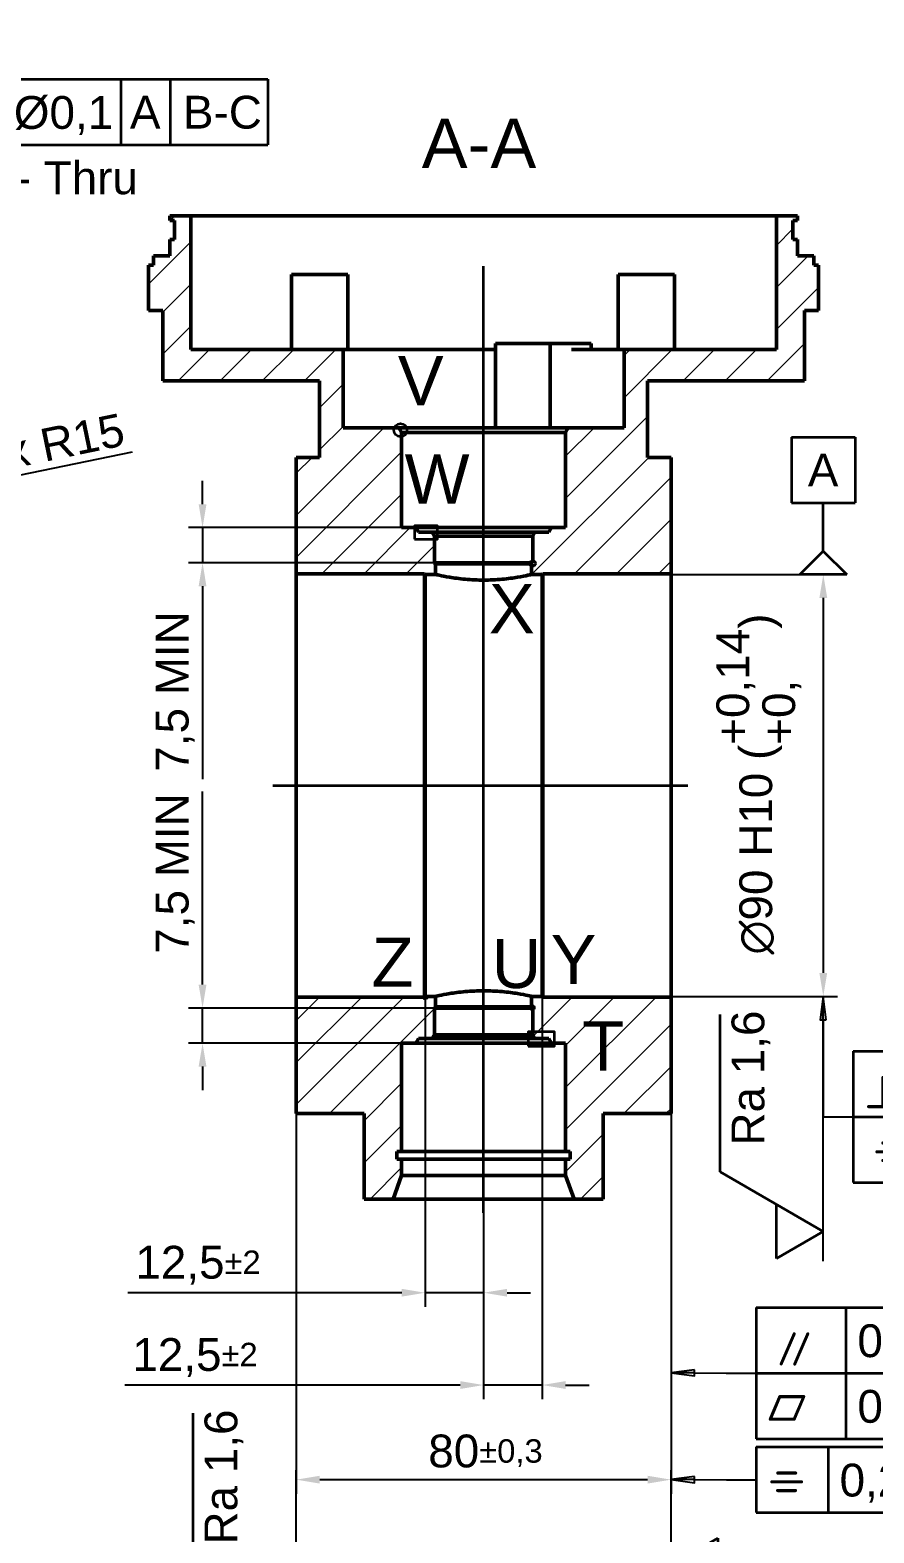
# Model space of a CAD drawing. Header units: millimetres. Extents: x -158 to 1219, y -30 to 870.
# Drawn here: x 816.7 to 996.9, y 279.3 to 599.9 of the extents above; entities that cross this region are included whole.
import ezdxf

# ---------------------------------------------------------------- set-up
doc = ezdxf.new("R2010")
doc.units = ezdxf.units.MM
doc.header["$LTSCALE"] = 2
for name, color, linetype, lineweight in [('Bemaßungen(DIN)', 7, 'Continuous', 35), ('Detailkreislinien(DIN)', 7, 'Continuous', 35), ('Mittellinie(DIN)', 7, 'Continuous', 35), ('Sichtbare Kanten(DIN)', 7, 'Continuous', 50), ('Symbole(DIN)', 7, 'Continuous', 35)]:
    doc.layers.add(name, color=color, linetype=linetype, lineweight=lineweight)
doc.layers.add('Schraffur', color=179, linetype='Continuous', lineweight=9, true_color=0x1e1e47)
doc.styles.add('Aktuell-BSI', font='arial.ttf')
doc.styles.add('HOBText5', font='arial.ttf')
doc.styles.add('Textstil13', font='')
doc.styles.get('Textstil13').set_extended_font_data('AIGDT')
doc.dimstyles.new('Bemaßung', dxfattribs={"dimscale": 2, "dimtxt": 3.5, "dimasz": 2.5, "dimexe": 1.5, "dimexo": 0, "dimgap": 0.8, "dimtad": 1, "dimdec": 8, "dimrnd": 1e-08, "dimtxsty": 'Aktuell-BSI', "dimcen": 0.09, "dimdle": 10, "dimclrd": 7, "dimclre": 7, "dimclrt": 7, "dimadec": 6, "dimazin": 2, "dimtfac": 0.714286, "dimtdec": 8, "dimtmove": 0, "dimatfit": 3, "dimfxl": 1, "dimtolj": 1, "dimlwd": 25, "dimlwe": 25, "dimarcsym": 0})

# ---------------------------------------------------------------- blocks, each defined once
blk = doc.blocks.new('*D35')
at = {"layer": 'Bemaßungen(DIN)', "color": 7, "linetype": 'Continuous', "lineweight": 25, "transparency": 16777216}
for p, q in [((901.06, 393.76), (901.06, 327.52)), ((913.56, 347.59), (913.56, 327.52)), ((896.06, 330.52), (837.62, 330.52)), ((913.56, 330.52), (901.06, 330.52)), ((918.56, 330.52), (923.56, 330.52))]:
    blk.add_line(p, q, dxfattribs=at)
at = {"layer": 'Bemaßungen(DIN)', "color": 7, "linetype": 'Continuous', "transparency": 16777216}
for points in [[(896.06, 331.35), (896.06, 329.69), (901.06, 330.52)], [(918.56, 331.35), (918.56, 329.69), (913.56, 330.52)]]:
    blk.add_solid(points, dxfattribs=at)
at = {"layer": 'Defpoints', "color": 0, "linetype": 'Continuous', "transparency": 16777216}
for p in [(901.06, 393.76), (913.56, 347.59), (913.56, 330.52)]:
    blk.add_point(p, dxfattribs=at)
at = {"layer": 'Bemaßungen(DIN)', "color": 7, "linetype": 'Continuous', "lineweight": 25, "transparency": 16777216, "insert": (839.22, 340.53), "char_height": 7, "attachment_point": 1, "style": 'Aktuell-BSI'}
blk.add_mtext('\\A1;12,5{\\H5;±2}', dxfattribs=at)
blk = doc.blocks.new('2DDetail0')
at = {"layer": 'Detailkreislinien(DIN)'}
blk.add_circle((450.55, 196.8), 0.204, dxfattribs=at)
at = {"layer": 'Detailkreislinien(DIN)', "insert": (444.82, 197.9), "char_height": 5.25, "attachment_point": 7, "style": 'HOBText5'}
blk.add_mtext('Z', dxfattribs=at)
blk = doc.blocks.new('2DDetail1')
at = {"layer": 'Detailkreislinien(DIN)'}
blk.add_circle((463.1, 196.87), 0.114, dxfattribs=at)
at = {"layer": 'Detailkreislinien(DIN)', "insert": (463.93, 198.19), "char_height": 5.25, "attachment_point": 7, "style": 'HOBText5'}
blk.add_mtext('Y', dxfattribs=at)
blk = doc.blocks.new('*D40')
at = {"layer": 'Bemaßungen(DIN)', "color": 7, "linetype": 'Continuous', "lineweight": 25, "transparency": 16777216}
for p, q in [((926.06, 483.76), (989.06, 483.76)), ((986.06, 478.76), (986.06, 398.76)), ((926.06, 393.76), (989.06, 393.76))]:
    blk.add_line(p, q, dxfattribs=at)
at = {"layer": 'Bemaßungen(DIN)', "color": 7, "linetype": 'Continuous', "transparency": 16777216}
for points in [[(985.22, 478.76), (986.89, 478.76), (986.06, 483.76)], [(985.22, 398.76), (986.89, 398.76), (986.06, 393.76)]]:
    blk.add_solid(points, dxfattribs=at)
at = {"layer": 'Defpoints', "color": 0, "linetype": 'Continuous', "transparency": 16777216}
for p in [(926.06, 483.76), (926.06, 393.76), (986.06, 393.76)]:
    blk.add_point(p, dxfattribs=at)
at = {"layer": 'Bemaßungen(DIN)', "color": 7, "linetype": 'Continuous', "lineweight": 25, "transparency": 16777216, "insert": (963.24, 402.68), "char_height": 7, "attachment_point": 1, "rotation": 90, "style": 'Aktuell-BSI'}
blk.add_mtext('\\A1;{\\fAIGDT|b0|i0;\\H7.0000;\\ln}\\fArial|b0|i0;\\H7.0000;90 H10 (\\S+0,14^ +0,;)', dxfattribs=at)
blk = doc.blocks.new('2DDetail2')
at = {"layer": 'Detailkreislinien(DIN)'}
blk.add_circle((462, 243.06), 0.31, dxfattribs=at)
at = {"layer": 'Detailkreislinien(DIN)', "insert": (457.34, 235.62), "char_height": 5.25, "attachment_point": 7, "style": 'HOBText5'}
blk.add_mtext('X', dxfattribs=at)
blk = doc.blocks.new('2DDetail3')
at = {"layer": 'Detailkreislinien(DIN)', "flags": 128}
blk.add_lwpolyline([(449.4, 245.64), (451.85, 245.64), (451.85, 247.07), (449.4, 247.07), (449.4, 245.64)], dxfattribs=at)
at = {"layer": 'Detailkreislinien(DIN)', "insert": (448.35, 249.45), "char_height": 5.25, "attachment_point": 7, "style": 'HOBText5'}
blk.add_mtext('W', dxfattribs=at)
blk = doc.blocks.new('2DDetail4')
at = {"layer": 'Detailkreislinien(DIN)'}
blk.add_circle((447.9, 257.28), 0.698, dxfattribs=at)
at = {"layer": 'Detailkreislinien(DIN)', "insert": (447.62, 259.94), "char_height": 5.25, "attachment_point": 7, "style": 'HOBText5'}
blk.add_mtext('V', dxfattribs=at)
blk = doc.blocks.new('Bezugssymbol1')
at = {"layer": 'Symbole(DIN)'}
for p, q in [((489.64, 256.53), (496.42, 256.53)), ((489.64, 256.53), (489.64, 249.53)), ((496.42, 256.53), (496.42, 249.53)), ((489.64, 249.53), (496.42, 249.53))]:
    blk.add_line(p, q, dxfattribs=at)
at = {"layer": 'Symbole(DIN)', "color": 7, "linetype": 'Continuous', "lineweight": 35}
for p, q in [((493.03, 244.86), (493.03, 249.53)), ((493.03, 244.38), (493.03, 244.86))]:
    blk.add_line(p, q, dxfattribs=at)
at = {"layer": 'Symbole(DIN)', "color": 7, "linetype": 'Continuous', "lineweight": 35, "flags": 128}
blk.add_lwpolyline([(495.53, 241.88), (490.53, 241.88), (493.03, 244.38), (495.53, 241.88)], dxfattribs=at)
at = {"layer": 'Symbole(DIN)', "color": 7}
blk.add_solid([(495.53, 241.88), (490.53, 241.88), (493.03, 244.38), (495.53, 241.88)], dxfattribs=at)
at = {"layer": 'Symbole(DIN)', "color": 7, "insert": (491.38, 251.28), "char_height": 3.5, "attachment_point": 7, "style": 'Aktuell-BSI'}
blk.add_mtext('A', dxfattribs=at)
blk = doc.blocks.new('*D52')
at = {"layer": 'Bemaßungen(DIN)', "color": 7, "linetype": 'Continuous', "lineweight": 25, "transparency": 16777216}
for p, q in [((873.56, 393.61), (873.56, 287.64)), ((953.56, 393.61), (953.56, 287.64)), ((878.56, 290.64), (948.56, 290.64))]:
    blk.add_line(p, q, dxfattribs=at)
at = {"layer": 'Bemaßungen(DIN)', "color": 7, "linetype": 'Continuous', "transparency": 16777216}
for points in [[(878.56, 291.47), (878.56, 289.81), (873.56, 290.64)], [(948.56, 291.47), (948.56, 289.81), (953.56, 290.64)]]:
    blk.add_solid(points, dxfattribs=at)
at = {"layer": 'Defpoints', "color": 0, "linetype": 'Continuous', "transparency": 16777216}
for p in [(873.56, 393.61), (953.56, 393.61), (953.56, 290.64)]:
    blk.add_point(p, dxfattribs=at)
at = {"layer": 'Bemaßungen(DIN)', "color": 7, "linetype": 'Continuous', "lineweight": 25, "transparency": 16777216, "insert": (901.74, 300.26), "char_height": 7, "attachment_point": 1, "style": 'Aktuell-BSI'}
blk.add_mtext('\\A1;80{\\H5;±0,3}', dxfattribs=at)
blk = doc.blocks.new('2DDetail5')
at = {"layer": 'Detailkreislinien(DIN)'}
blk.add_circle((461.97, 195.67), 0.216, dxfattribs=at)
at = {"layer": 'Detailkreislinien(DIN)', "insert": (457.64, 197.69), "char_height": 5.25, "attachment_point": 7, "style": 'HOBText5'}
blk.add_mtext('U', dxfattribs=at)
blk = doc.blocks.new('2DDetail6')
at = {"layer": 'Detailkreislinien(DIN)', "flags": 128}
blk.add_lwpolyline([(461.53, 191.58), (464.35, 191.58), (464.35, 193.1), (461.53, 193.1), (461.53, 191.58)], dxfattribs=at)
at = {"layer": 'Detailkreislinien(DIN)', "insert": (467.29, 188.96), "char_height": 5.25, "attachment_point": 7, "style": 'HOBText5'}
blk.add_mtext('T', dxfattribs=at)
blk = doc.blocks.new('Oberflächensymbol6')
at = {"layer": 'Symbole(DIN)'}
for p, q in [((425.77, 135.59), (425.77, 152.4)), ((436.77, 129.24), (425.77, 135.59)), ((431.77, 126.36), (431.77, 132.13)), ((431.77, 126.36), (436.77, 129.24))]:
    blk.add_line(p, q, dxfattribs=at)
at = {"layer": 'Symbole(DIN)', "color": 7, "linetype": 'Continuous', "lineweight": 25}
blk.add_line((436.78, 126.07), (436.78, 146.32), dxfattribs=at)
at = {"layer": 'Symbole(DIN)', "insert": (431.14, 138.4), "char_height": 3.5, "attachment_point": 7, "rotation": 90, "style": 'Aktuell-BSI'}
blk.add_mtext('Ra 1,6', dxfattribs=at)
blk = doc.blocks.new('*D123')
at = {"layer": 'Bemaßungen(DIN)', "color": 7, "linetype": 'Continuous', "lineweight": 25, "transparency": 16777216}
blk.add_line((838.53, 509.87), (780.15, 497.81), dxfattribs=at)
at = {"layer": 'Bemaßungen(DIN)', "color": 7, "linetype": 'Continuous', "transparency": 16777216}
blk.add_solid([(779.98, 498.62), (780.32, 496.99), (775.25, 496.8)], dxfattribs=at)
at = {"layer": 'Defpoints', "color": 0, "linetype": 'Continuous', "transparency": 16777216}
for p in [(775.25, 496.8), (760.56, 493.76)]:
    blk.add_point(p, dxfattribs=at)
at = {"layer": 'Bemaßungen(DIN)', "color": 7, "linetype": 'Continuous', "lineweight": 25, "transparency": 16777216, "insert": (805.62, 512), "char_height": 7, "attachment_point": 1, "rotation": 11.6707, "style": 'Aktuell-BSI'}
blk.add_mtext('\\A1;\\fArial|b0|i0;\\H7.0000;8x R15', dxfattribs=at)
blk = doc.blocks.new('&Symbol für Form- und Lagetoleranzen12')
at = {"layer": 'Symbole(DIN)'}
for p, q in [((397.75, 294.71), (433.73, 294.71)), ((397.75, 294.71), (397.75, 287.71)), ((405.44, 294.71), (405.44, 287.71)), ((418.04, 294.71), (418.04, 287.71)), ((423.31, 294.71), (423.31, 287.71)), ((433.73, 294.71), (433.73, 287.71)), ((397.75, 287.71), (433.73, 287.71))]:
    blk.add_line(p, q, dxfattribs=at)
at = {"layer": 'Symbole(DIN)', "color": 7, "linetype": 'Continuous', "lineweight": 25}
for p, q in [((381.93, 251.33), (394.58, 291.21)), ((394.58, 291.21), (397.75, 291.21)), ((381.62, 251.43), (381.18, 248.95)), ((381.93, 251.33), (381.18, 248.95)), ((381.18, 248.95), (382.24, 251.23)), ((382.24, 251.23), (381.62, 251.43))]:
    blk.add_line(p, q, dxfattribs=at)
at = {"layer": 'Symbole(DIN)', "color": 7, "linetype": 'Continuous', "lineweight": 25, "flags": 128}
blk.add_lwpolyline([(381.62, 251.43), (381.18, 248.95), (382.24, 251.23), (381.62, 251.43)], dxfattribs=at)
at = {"layer": 'Symbole(DIN)', "color": 7}
blk.add_solid([(381.62, 251.43), (381.18, 248.95), (382.24, 251.23), (381.62, 251.43)], dxfattribs=at)
at = {"layer": 'Symbole(DIN)', "char_height": 3.5, "attachment_point": 7}
for s, insert, style in [('4x', (398.82, 296.46), 'Aktuell-BSI'), ('j', (399.05, 288.69), 'Textstil13'), ('Ø0,1', (406.64, 288.77), 'Aktuell-BSI'), ('A', (419.03, 289.46), 'Aktuell-BSI'), ('B-C', (424.69, 289.4), 'Aktuell-BSI'), ('Ø9 - Thru', (398.96, 282.32), 'Aktuell-BSI')]:
    blk.add_mtext(s, dxfattribs=dict(at, insert=insert, style=style))
blk = doc.blocks.new('Oberflächensymbol14')
at = {"layer": 'Symbole(DIN)', "color": 7, "linetype": 'Continuous', "lineweight": 25}
for p, q in [((493.03, 196.78), (493.03, 196.88)), ((493.03, 168.63), (493.03, 194.48))]:
    blk.add_line(p, q, dxfattribs=at)
at = {"layer": 'Symbole(DIN)'}
for p, q in [((482.02, 178.15), (482.02, 194.95)), ((493.02, 171.8), (482.02, 178.15)), ((488.02, 168.92), (488.02, 174.69)), ((488.02, 168.92), (493.02, 171.8))]:
    blk.add_line(p, q, dxfattribs=at)
at = {"layer": 'Symbole(DIN)', "insert": (487.39, 180.96), "char_height": 3.5, "attachment_point": 7, "rotation": 90, "style": 'Aktuell-BSI'}
blk.add_mtext('Ra 1,6', dxfattribs=at)
blk = doc.blocks.new('&Symbol für Form- und Lagetoleranzen13')
at = {"layer": 'Symbole(DIN)'}
for p, q in [((485.85, 163.68), (509.51, 163.68)), ((485.85, 163.68), (485.85, 149.68)), ((495.45, 163.68), (495.45, 156.68)), ((504.25, 163.68), (504.25, 156.68)), ((509.51, 163.68), (509.51, 156.68)), ((485.85, 156.68), (509.51, 156.68)), ((495.45, 156.68), (495.45, 149.68)), ((504.25, 156.68), (504.25, 149.68)), ((485.85, 149.68), (504.25, 149.68))]:
    blk.add_line(p, q, dxfattribs=at)
at = {"layer": 'Symbole(DIN)', "color": 7, "linetype": 'Continuous', "lineweight": 25}
for p, q in [((479.28, 157.03), (476.78, 156.72)), ((479.28, 156.7), (476.78, 156.72)), ((476.78, 156.72), (479.28, 156.38)), ((479.28, 156.38), (479.28, 157.03)), ((479.28, 156.7), (482.67, 156.68)), ((482.67, 156.68), (485.85, 156.68))]:
    blk.add_line(p, q, dxfattribs=at)
at = {"layer": 'Symbole(DIN)', "color": 7, "linetype": 'Continuous', "lineweight": 25, "flags": 128}
blk.add_lwpolyline([(479.28, 157.03), (476.78, 156.72), (479.28, 156.38), (479.28, 157.03)], dxfattribs=at)
at = {"layer": 'Symbole(DIN)', "color": 7}
blk.add_solid([(479.28, 157.03), (476.78, 156.72), (479.28, 156.38), (479.28, 157.03)], dxfattribs=at)
at = {"layer": 'Symbole(DIN)', "char_height": 3.5, "attachment_point": 7}
for s, insert, style in [('0,1', (496.67, 157.74), 'Aktuell-BSI'), ('E', (505.65, 158.43), 'Aktuell-BSI'), ('f', (488.16, 157.48), 'Textstil13'), ('c', (486.99, 151.44), 'Textstil13'), ('0,1', (496.67, 150.74), 'Aktuell-BSI')]:
    blk.add_mtext(s, dxfattribs=dict(at, insert=insert, style=style))
blk = doc.blocks.new('&Symbol für Form- und Lagetoleranzen14')
at = {"layer": 'Symbole(DIN)'}
for p, q in [((485.87, 148.81), (512.77, 148.81)), ((485.87, 148.81), (485.87, 141.81)), ((493.55, 148.81), (493.55, 141.81)), ((502.35, 148.81), (502.35, 141.81)), ((512.77, 148.81), (512.77, 141.81)), ((485.87, 141.81), (512.77, 141.81))]:
    blk.add_line(p, q, dxfattribs=at)
at = {"layer": 'Symbole(DIN)', "color": 7, "linetype": 'Continuous', "lineweight": 25}
for p, q in [((479.28, 145.64), (476.78, 145.32)), ((479.28, 145.32), (476.78, 145.32)), ((476.78, 145.32), (479.28, 144.99)), ((479.28, 144.99), (479.28, 145.64)), ((479.28, 145.32), (482.69, 145.31)), ((482.69, 145.31), (485.87, 145.31))]:
    blk.add_line(p, q, dxfattribs=at)
at = {"layer": 'Symbole(DIN)', "color": 7, "linetype": 'Continuous', "lineweight": 25, "flags": 128}
blk.add_lwpolyline([(479.28, 145.64), (476.78, 145.32), (479.28, 144.99), (479.28, 145.64)], dxfattribs=at)
at = {"layer": 'Symbole(DIN)', "color": 7}
blk.add_solid([(479.28, 145.64), (476.78, 145.32), (479.28, 144.99), (479.28, 145.64)], dxfattribs=at)
at = {"layer": 'Symbole(DIN)', "char_height": 3.5, "attachment_point": 7}
for s, insert, style in [('i', (487.16, 143.57), 'Textstil13'), ('0,2', (494.77, 142.87), 'Aktuell-BSI'), ('B-C', (503.72, 143.51), 'Aktuell-BSI')]:
    blk.add_mtext(s, dxfattribs=dict(at, insert=insert, style=style))
blk = doc.blocks.new('&Symbol für Form- und Lagetoleranzen15')
at = {"layer": 'Symbole(DIN)', "color": 7, "linetype": 'Continuous', "lineweight": 25}
for p, q in [((493.03, 196.88), (492.7, 194.38)), ((493.03, 194.38), (493.03, 196.88)), ((493.35, 194.38), (493.03, 196.88)), ((492.7, 194.38), (493.35, 194.38)), ((493.03, 194.38), (493.03, 184.02)), ((493.03, 184.02), (496.2, 184.02))]:
    blk.add_line(p, q, dxfattribs=at)
at = {"layer": 'Symbole(DIN)'}
for p, q in [((496.2, 191.02), (524.87, 191.02)), ((496.2, 191.02), (496.2, 177.02)), ((505.65, 191.02), (505.65, 184.02)), ((514.45, 191.02), (514.45, 184.02)), ((524.87, 191.02), (524.87, 184.02)), ((496.2, 184.02), (524.87, 184.02)), ((505.65, 184.02), (505.65, 177.02)), ((514.45, 184.02), (514.45, 177.02)), ((524.87, 184.02), (524.87, 177.02)), ((496.2, 177.02), (524.87, 177.02))]:
    blk.add_line(p, q, dxfattribs=at)
at = {"layer": 'Symbole(DIN)', "color": 7, "linetype": 'Continuous', "lineweight": 25, "flags": 128}
blk.add_lwpolyline([(493.35, 194.38), (493.03, 196.88), (492.7, 194.38), (493.35, 194.38)], dxfattribs=at)
at = {"layer": 'Symbole(DIN)', "color": 7}
blk.add_solid([(493.35, 194.38), (493.03, 196.88), (492.7, 194.38), (493.35, 194.38)], dxfattribs=at)
at = {"layer": 'Symbole(DIN)', "char_height": 3.5, "attachment_point": 7}
for s, insert, style in [('0,1', (506.86, 185.08), 'Aktuell-BSI'), ('B-C', (515.82, 185.72), 'Aktuell-BSI'), ('b', (497.48, 184.94), 'Textstil13'), ('i', (498.38, 178.78), 'Textstil13'), ('0,1', (506.86, 178.08), 'Aktuell-BSI'), ('B-C', (515.82, 178.72), 'Aktuell-BSI')]:
    blk.add_mtext(s, dxfattribs=dict(at, insert=insert, style=style))
blk = doc.blocks.new('*D144')
at = {"layer": 'Bemaßungen(DIN)', "color": 7, "linetype": 'Continuous', "lineweight": 25, "transparency": 16777216}
for p, q in [((926.06, 393.76), (926.06, 307.83)), ((913.56, 347.59), (913.56, 307.83)), ((908.56, 310.83), (836.98, 310.83)), ((926.06, 310.83), (913.56, 310.83)), ((931.06, 310.83), (936.06, 310.83))]:
    blk.add_line(p, q, dxfattribs=at)
at = {"layer": 'Bemaßungen(DIN)', "color": 7, "linetype": 'Continuous', "transparency": 16777216}
for points in [[(908.56, 311.66), (908.56, 309.99), (913.56, 310.83)], [(931.06, 311.66), (931.06, 309.99), (926.06, 310.83)]]:
    blk.add_solid(points, dxfattribs=at)
at = {"layer": 'Defpoints', "color": 0, "linetype": 'Continuous', "transparency": 16777216}
for p in [(926.06, 393.76), (913.56, 347.59), (926.06, 310.83)]:
    blk.add_point(p, dxfattribs=at)
at = {"layer": 'Bemaßungen(DIN)', "color": 7, "linetype": 'Continuous', "lineweight": 25, "transparency": 16777216, "insert": (838.58, 320.84), "char_height": 7, "attachment_point": 1, "style": 'Aktuell-BSI'}
blk.add_mtext('\\A1;12,5{\\H5;±2}', dxfattribs=at)
blk = doc.blocks.new('Oberflächensymbol15')
at = {"layer": 'Symbole(DIN)', "color": 7, "linetype": 'Continuous', "lineweight": 25}
blk.add_line((476.78, 133.03), (476.78, 146.32), dxfattribs=at)
at = {"layer": 'Symbole(DIN)'}
for p, q in [((481.79, 139.09), (476.79, 136.2)), ((481.79, 139.09), (481.79, 133.31)), ((476.79, 136.2), (487.79, 129.85)), ((487.79, 129.85), (487.79, 113.05))]:
    blk.add_line(p, q, dxfattribs=at)
at = {"layer": 'Symbole(DIN)', "insert": (486.63, 113.45), "char_height": 3.5, "attachment_point": 7, "rotation": 90, "style": 'Aktuell-BSI'}
blk.add_mtext('Ra 1,6', dxfattribs=at)
blk = doc.blocks.new('*D194')
at = {"layer": 'Bemaßungen(DIN)', "color": 7, "linetype": 'Continuous', "lineweight": 25, "transparency": 16777216}
for p, q in [((853.56, 498.76), (853.56, 503.76)), ((899.06, 493.76), (850.56, 493.76)), ((853.56, 493.76), (853.56, 486.26)), ((903.06, 486.26), (850.56, 486.26)), ((853.56, 481.26), (853.56, 440.09))]:
    blk.add_line(p, q, dxfattribs=at)
at = {"layer": 'Bemaßungen(DIN)', "color": 7, "linetype": 'Continuous', "transparency": 16777216}
for points in [[(852.72, 498.76), (854.39, 498.76), (853.56, 493.76)], [(852.72, 481.26), (854.39, 481.26), (853.56, 486.26)]]:
    blk.add_solid(points, dxfattribs=at)
at = {"layer": 'Defpoints', "color": 0, "linetype": 'Continuous', "transparency": 16777216}
for p in [(899.06, 493.76), (853.56, 486.26), (903.06, 486.26)]:
    blk.add_point(p, dxfattribs=at)
at = {"layer": 'Bemaßungen(DIN)', "color": 7, "linetype": 'Continuous', "lineweight": 25, "transparency": 16777216, "insert": (843.57, 441.69), "char_height": 7, "attachment_point": 1, "rotation": 90, "style": 'Aktuell-BSI'}
blk.add_mtext('\\A1;7,5 MIN', dxfattribs=at)
blk = doc.blocks.new('*D195')
at = {"layer": 'Bemaßungen(DIN)', "color": 7, "linetype": 'Continuous', "lineweight": 25, "transparency": 16777216}
for p, q in [((853.56, 396.26), (853.56, 437.43)), ((903.06, 391.26), (850.56, 391.26)), ((853.56, 383.76), (853.56, 391.26)), ((899.06, 383.76), (850.56, 383.76)), ((853.56, 378.76), (853.56, 373.76))]:
    blk.add_line(p, q, dxfattribs=at)
at = {"layer": 'Bemaßungen(DIN)', "color": 7, "linetype": 'Continuous', "transparency": 16777216}
for points in [[(852.72, 396.26), (854.39, 396.26), (853.56, 391.26)], [(852.72, 378.76), (854.39, 378.76), (853.56, 383.76)]]:
    blk.add_solid(points, dxfattribs=at)
at = {"layer": 'Defpoints', "color": 0, "linetype": 'Continuous', "transparency": 16777216}
for p in [(853.56, 391.26), (903.06, 391.26), (899.06, 383.76)]:
    blk.add_point(p, dxfattribs=at)
at = {"layer": 'Bemaßungen(DIN)', "color": 7, "linetype": 'Continuous', "lineweight": 25, "transparency": 16777216, "insert": (843.57, 402.86), "char_height": 7, "attachment_point": 1, "rotation": 90, "style": 'Aktuell-BSI'}
blk.add_mtext('\\A1;7,5 MIN', dxfattribs=at)

msp = doc.modelspace()

# ---------------------------------------------------------------- hatches: boundary and pattern name
at = {"layer": 'Schraffur'}
h = msp.add_hatch(dxfattribs=at)
h.set_pattern_fill('ANSI31', color=256, scale=50.8, style=0)
h.set_pattern_definition([(45, (0, 0), (-4.490128, 4.490128), [])])
h.paths.add_polyline_path([(903.3053105, 483.76092477), (903.3053105, 486.01092477), (903.0553105, 486.26092477), (903.0553105, 491.96092477), (902.59343028, 492.76092477), (899.63266077, 492.76092477), (899.0553105, 493.76092477), (896.0553105, 493.76092477), (896.0553105, 514.06092477), (895.47796023, 515.06092477), (883.5553105, 515.06092477), (883.5553105, 531.76092477), (851.0553105, 531.76092477), (851.0553105, 560.26092477), (846.5553105, 560.26092477), (846.5553105, 559.26092477), (847.5553105, 559.26092477), (847.5553105, 555.26092477), (846.5553105, 555.26092477), (846.5553105, 551.76092477), (843.0553105, 551.76092477), (843.0553105, 549.76092477), (842.0553105, 549.76092477), (842.0553105, 540.06092477), (845.0553105, 540.06092477), (845.0553105, 525.06092477), (878.5553105, 525.06092477), (878.5553105, 508.76092477), (873.5553105, 508.76092477), (873.5553105, 483.91092477), (900.9053105, 483.91092477), (901.0553105, 483.76092477)])
h.paths.add_polyline_path([(923.8053105, 486.01092477), (923.8053105, 483.76092477), (926.0553105, 483.76092477), (926.2053105, 483.91092477), (953.5553105, 483.91092477), (953.5553105, 508.76092477), (948.5553105, 508.76092477), (948.5553105, 525.06092477), (982.0553105, 525.06092477), (982.0553105, 540.06092477), (985.0553105, 540.06092477), (985.0553105, 549.76092477), (984.0553105, 549.76092477), (984.0553105, 551.76092477), (980.5553105, 551.76092477), (980.5553105, 555.26092477), (979.5553105, 555.26092477), (979.5553105, 559.26092477), (980.5553105, 559.26092477), (980.5553105, 560.26092477), (976.0553105, 560.26092477), (976.0553105, 531.76092477), (943.5553105, 531.76092477), (943.5553105, 515.06092477), (931.63266077, 515.06092477), (931.0553105, 514.06092477), (931.0553105, 493.76092477), (928.0553105, 493.76092477), (927.47796023, 492.76092477), (924.51719071, 492.76092477), (924.0553105, 491.96092477), (924.0553105, 486.26092477)])
h.paths.add_polyline_path([(903.3053105, 391.51092477), (903.3053105, 393.76092477), (901.0553105, 393.76092477), (900.9053105, 393.61092477), (873.5553105, 393.61092477), (873.5553105, 368.76092477), (888.0553105, 368.76092477), (888.0553105, 350.52092477), (894.23545933, 350.52092477), (896.0553105, 355.52092477), (896.0553105, 359.02092477), (895.0553105, 359.02092477), (895.0553105, 360.62092477), (896.0553105, 360.62092477), (896.0553105, 383.76092477), (899.0553105, 383.76092477), (899.63266077, 384.76092477), (902.59343028, 384.76092477), (903.0553105, 385.56092477), (903.0553105, 391.26092477)])
h.paths.add_polyline_path([(923.8053105, 393.76092477), (923.8053105, 391.51092477), (924.0553105, 391.26092477), (924.0553105, 385.56092477), (924.51719071, 384.76092477), (927.47796023, 384.76092477), (928.0553105, 383.76092477), (931.0553105, 383.76092477), (931.0553105, 360.62092477), (932.0553105, 360.62092477), (932.0553105, 359.02092477), (931.0553105, 359.02092477), (931.0553105, 355.52092477), (932.87516167, 350.52092477), (939.0553105, 350.52092477), (939.0553105, 368.76092477), (953.5553105, 368.76092477), (953.5553105, 393.61092477), (926.2053105, 393.61092477), (926.0553105, 393.76092477)])

# ---------------------------------------------------------------- linework, layer by layer
at = {"layer": 'Mittellinie(DIN)', "linetype": 'Continuous'}
for p, q in [((913.5553105, 347.59214357), (913.5553105, 549.58201451)), ((868.5553105, 438.76092477), (957.15077784, 438.76092477))]:
    msp.add_line(p, q, dxfattribs=at)
at = {"layer": 'Sichtbare Kanten(DIN)'}
for p, q in [((851.0553105, 560.26092477), (846.5553105, 560.26092477)), ((846.5553105, 560.26092477), (846.5553105, 559.26092477)), ((846.5553105, 559.26092477), (847.5553105, 559.26092477)), ((847.5553105, 559.26092477), (847.5553105, 555.26092477)), ((851.0553105, 531.76092477), (851.0553105, 560.26092477)), ((851.0553105, 560.26092477), (976.0553105, 560.26092477)), ((980.5553105, 560.26092477), (976.0553105, 560.26092477)), ((976.0553105, 560.26092477), (976.0553105, 531.76092477)), ((979.5553105, 555.26092477), (979.5553105, 559.26092477)), ((979.5553105, 559.26092477), (980.5553105, 559.26092477)), ((980.5553105, 559.26092477), (980.5553105, 560.26092477)), ((847.5553105, 555.26092477), (846.5553105, 555.26092477)), ((846.5553105, 555.26092477), (846.5553105, 551.76092477)), ((980.5553105, 555.26092477), (979.5553105, 555.26092477)), ((980.5553105, 551.76092477), (980.5553105, 555.26092477)), ((846.5553105, 551.76092477), (843.0553105, 551.76092477)), ((843.0553105, 551.76092477), (843.0553105, 549.76092477)), ((984.0553105, 551.76092477), (980.5553105, 551.76092477)), ((984.0553105, 549.76092477), (984.0553105, 551.76092477)), ((843.0553105, 549.76092477), (842.0553105, 549.76092477)), ((842.0553105, 549.76092477), (842.0553105, 540.06092477)), ((985.0553105, 549.76092477), (984.0553105, 549.76092477)), ((985.0553105, 540.06092477), (985.0553105, 549.76092477)), ((884.5553105, 547.76092477), (872.5553105, 547.76092477)), ((872.5553105, 547.76092477), (872.5553105, 531.76092477)), ((884.5553105, 547.76092477), (884.5553105, 531.76092477)), ((954.3053105, 547.76092477), (942.3053105, 547.76092477)), ((942.3053105, 547.76092477), (942.3053105, 531.76092477)), ((954.3053105, 547.76092477), (954.3053105, 531.76092477)), ((842.0553105, 540.06092477), (845.0553105, 540.06092477)), ((845.0553105, 540.06092477), (845.0553105, 525.06092477)), ((982.0553105, 525.06092477), (982.0553105, 540.06092477)), ((982.0553105, 540.06092477), (985.0553105, 540.06092477)), ((916.0553105, 533.06092477), (916.0553105, 515.06092477)), ((916.0553105, 533.06092477), (927.7271327, 533.06092477)), ((927.7271327, 533.06092477), (936.53664379, 533.06092477)), ((927.7271327, 515.06092477), (927.7271327, 533.06092477)), ((936.53664379, 533.06092477), (936.53664379, 531.76092477)), ((883.5553105, 531.76092477), (851.0553105, 531.76092477)), ((883.5553105, 515.06092477), (883.5553105, 531.76092477)), ((910.5553105, 531.76092477), (883.5553105, 531.76092477)), ((916.0553105, 531.76092477), (910.5553105, 531.76092477)), ((932.31949056, 531.76092477), (939.92905223, 531.76092477)), ((939.92905223, 531.76092477), (943.5553105, 531.76092477)), ((976.0553105, 531.76092477), (943.5553105, 531.76092477)), ((943.5553105, 531.76092477), (943.5553105, 515.06092477)), ((845.0553105, 525.06092477), (878.5553105, 525.06092477)), ((878.5553105, 525.06092477), (878.5553105, 508.76092477)), ((948.5553105, 508.76092477), (948.5553105, 525.06092477)), ((948.5553105, 525.06092477), (982.0553105, 525.06092477)), ((895.47796023, 515.06092477), (883.5553105, 515.06092477)), ((896.0553105, 514.06092477), (895.47796023, 515.06092477)), ((895.47796023, 515.06092477), (931.63266077, 515.06092477)), ((896.0553105, 493.76092477), (896.0553105, 514.06092477)), ((896.0553105, 514.06092477), (931.0553105, 514.06092477)), ((931.63266077, 515.06092477), (931.0553105, 514.06092477)), ((931.0553105, 514.06092477), (931.0553105, 493.76092477)), ((943.5553105, 515.06092477), (931.63266077, 515.06092477)), ((878.5553105, 508.76092477), (873.5553105, 508.76092477)), ((873.5553105, 508.76092477), (873.5553105, 483.91092477)), ((953.5553105, 508.76092477), (948.5553105, 508.76092477)), ((953.5553105, 483.91092477), (953.5553105, 508.76092477)), ((899.0553105, 493.76092477), (896.0553105, 493.76092477)), ((899.63266077, 492.76092477), (899.0553105, 493.76092477)), ((899.0553105, 493.76092477), (928.0553105, 493.76092477)), ((902.59343028, 492.76092477), (899.63266077, 492.76092477)), ((903.0553105, 491.96092477), (902.59343028, 492.76092477)), ((902.59343028, 492.76092477), (924.51719071, 492.76092477)), ((903.0553105, 486.26092477), (903.0553105, 491.96092477)), ((903.0553105, 491.96092477), (924.0553105, 491.96092477)), ((924.51719071, 492.76092477), (924.0553105, 491.96092477)), ((924.0553105, 491.96092477), (924.0553105, 486.26092477)), ((927.47796023, 492.76092477), (924.51719071, 492.76092477)), ((928.0553105, 493.76092477), (927.47796023, 492.76092477)), ((931.0553105, 493.76092477), (928.0553105, 493.76092477)), ((903.3053105, 486.01092477), (903.0553105, 486.26092477)), ((903.0553105, 486.26092477), (924.0553105, 486.26092477)), ((903.3053105, 483.76092477), (903.3053105, 486.01092477)), ((903.3053105, 486.01092477), (923.8053105, 486.01092477)), ((924.0553105, 486.26092477), (923.8053105, 486.01092477)), ((923.8053105, 486.01092477), (923.8053105, 483.76092477)), ((873.5553105, 483.91092477), (900.9053105, 483.91092477)), ((873.5553105, 483.91092477), (873.5553105, 393.61092477)), ((900.9053105, 483.91092477), (901.0553105, 483.76092477)), ((900.9053105, 483.91092477), (900.9053105, 393.61092477)), ((901.0553105, 483.76092477), (903.3053105, 483.76092477)), ((901.0553105, 483.76092477), (901.0553105, 393.76092477)), ((923.8053105, 483.76092477), (926.0553105, 483.76092477)), ((926.0553105, 483.76092477), (926.2053105, 483.91092477)), ((926.0553105, 393.76092477), (926.0553105, 483.76092477)), ((926.2053105, 483.91092477), (953.5553105, 483.91092477)), ((926.2053105, 483.91092477), (926.2053105, 393.61092477)), ((953.5553105, 393.61092477), (953.5553105, 483.91092477)), ((900.9053105, 393.61092477), (873.5553105, 393.61092477)), ((873.5553105, 393.61092477), (873.5553105, 368.76092477)), ((901.0553105, 393.76092477), (900.9053105, 393.61092477)), ((903.3053105, 393.76092477), (901.0553105, 393.76092477)), ((903.0553105, 391.26092477), (903.3053105, 391.51092477)), ((903.0553105, 385.56092477), (903.0553105, 391.26092477)), ((903.0553105, 391.26092477), (924.0553105, 391.26092477)), ((903.3053105, 391.51092477), (903.3053105, 393.76092477)), ((903.3053105, 391.51092477), (923.8053105, 391.51092477)), ((923.8053105, 393.76092477), (923.8053105, 391.51092477)), ((926.0553105, 393.76092477), (923.8053105, 393.76092477)), ((923.8053105, 391.51092477), (924.0553105, 391.26092477)), ((924.0553105, 391.26092477), (924.0553105, 385.56092477)), ((926.2053105, 393.61092477), (926.0553105, 393.76092477)), ((953.5553105, 393.61092477), (926.2053105, 393.61092477)), ((953.5553105, 368.76092477), (953.5553105, 393.61092477)), ((902.59343028, 384.76092477), (903.0553105, 385.56092477)), ((903.0553105, 385.56092477), (924.0553105, 385.56092477)), ((924.0553105, 385.56092477), (924.51719071, 384.76092477)), ((896.0553105, 360.62092477), (896.0553105, 383.76092477)), ((896.0553105, 383.76092477), (899.0553105, 383.76092477)), ((899.0553105, 383.76092477), (899.63266077, 384.76092477)), ((899.0553105, 383.76092477), (928.0553105, 383.76092477)), ((899.63266077, 384.76092477), (902.59343028, 384.76092477)), ((902.59343028, 384.76092477), (924.51719071, 384.76092477)), ((924.51719071, 384.76092477), (927.47796023, 384.76092477)), ((927.47796023, 384.76092477), (928.0553105, 383.76092477)), ((928.0553105, 383.76092477), (931.0553105, 383.76092477)), ((931.0553105, 383.76092477), (931.0553105, 360.62092477)), ((873.5553105, 368.76092477), (888.0553105, 368.76092477)), ((888.0553105, 368.76092477), (888.0553105, 350.52092477)), ((939.0553105, 350.52092477), (939.0553105, 368.76092477)), ((939.0553105, 368.76092477), (953.5553105, 368.76092477)), ((895.0553105, 359.02092477), (895.0553105, 360.62092477)), ((895.0553105, 360.62092477), (896.0553105, 360.62092477)), ((896.0553105, 360.62092477), (931.0553105, 360.62092477)), ((931.0553105, 360.62092477), (932.0553105, 360.62092477)), ((932.0553105, 360.62092477), (932.0553105, 359.02092477)), ((896.0553105, 359.02092477), (895.0553105, 359.02092477)), ((896.0553105, 355.52092477), (896.0553105, 359.02092477)), ((896.0553105, 359.02092477), (931.0553105, 359.02092477)), ((932.0553105, 359.02092477), (931.0553105, 359.02092477)), ((931.0553105, 359.02092477), (931.0553105, 355.52092477)), ((894.23545933, 350.52092477), (896.0553105, 355.52092477)), ((896.0553105, 355.52092477), (931.0553105, 355.52092477)), ((931.0553105, 355.52092477), (932.87516167, 350.52092477)), ((888.0553105, 350.52092477), (894.23545933, 350.52092477)), ((894.23545933, 350.52092477), (932.87516167, 350.52092477)), ((932.87516167, 350.52092477), (939.0553105, 350.52092477))]:
    msp.add_line(p, q, dxfattribs=at)
for points, knots in [([(913.5553105, 482.57801619), (912.2633412, 482.57801619), (910.88849166, 482.64109722), (908.36452811, 482.86650059), (907.21500379, 483.02530435), (905.40001474, 483.32149941), (904.61188737, 483.47848565), (903.56441203, 483.69969962), (903.3053105, 483.76092477), (903.3053105, 483.76092477)], [0, 0, 0, 0, 0.3875907896, 0.3875907896, 0.7751815793, 0.7751815793, 1.1627354087, 1.1627354087, 1.5502892381, 1.5502892381, 1.5502892381, 1.5502892381]), ([(923.8053105, 483.76092477), (923.8053105, 483.76092477), (923.54620897, 483.69969962), (922.49873363, 483.47848565), (921.71060626, 483.32149941), (919.89561721, 483.02530435), (918.74609288, 482.86650059), (916.22212934, 482.64109722), (914.8472798, 482.57801619), (913.5553105, 482.57801619)], [4.6508677142, 4.6508677142, 4.6508677142, 4.6508677142, 5.0384215436, 5.0384215436, 5.425975373, 5.425975373, 5.8135661627, 5.8135661627, 6.2011569523, 6.2011569523, 6.2011569523, 6.2011569523]), ([(903.3053105, 393.76092477), (903.3053105, 393.76092477), (903.56441203, 393.82214993), (904.61188737, 394.0433639), (905.40001474, 394.20035014), (907.21500379, 394.4965452), (908.36452811, 394.65534896), (910.88849166, 394.88075233), (912.2633412, 394.94383336), (913.5553105, 394.94383336)], [4.6508677142, 4.6508677142, 4.6508677142, 4.6508677142, 5.0384215436, 5.0384215436, 5.425975373, 5.425975373, 5.8135661627, 5.8135661627, 6.2011569523, 6.2011569523, 6.2011569523, 6.2011569523]), ([(913.5553105, 394.94383336), (914.8472798, 394.94383336), (916.22212934, 394.88075233), (918.74609288, 394.65534896), (919.89561721, 394.4965452), (921.71060626, 394.20035014), (922.49873363, 394.0433639), (923.54620897, 393.82214993), (923.8053105, 393.76092477), (923.8053105, 393.76092477)], [0, 0, 0, 0, 0.3875907896, 0.3875907896, 0.7751815793, 0.7751815793, 1.1627354087, 1.1627354087, 1.5502892381, 1.5502892381, 1.5502892381, 1.5502892381])]:
    msp.add_open_spline(points, degree=3, knots=knots, dxfattribs=at)

# ---------------------------------------------------------------- block references
at = {"layer": 'Detailkreislinien(DIN)', "xscale": 2, "yscale": 2, "zscale": 2}
for name in ['2DDetail4', '2DDetail3', '2DDetail2', '2DDetail0', '2DDetail5', '2DDetail1', '2DDetail6']:
    msp.add_blockref(name, (0, 0), dxfattribs=at)
at = {"layer": 'Symbole(DIN)', "xscale": 2, "yscale": 2, "zscale": 2}
for name in ['&Symbol für Form- und Lagetoleranzen12', 'Bezugssymbol1', 'Oberflächensymbol14', '&Symbol für Form- und Lagetoleranzen15', '&Symbol für Form- und Lagetoleranzen13', 'Oberflächensymbol6', '&Symbol für Form- und Lagetoleranzen14', 'Oberflächensymbol15']:
    msp.add_blockref(name, (0, 0), dxfattribs=at)

# ---------------------------------------------------------------- texts
at = {"layer": 'Symbole(DIN)', "color": 7, "insert": (900.34478906, 570.49544715), "char_height": 10.499999523, "attachment_point": 7, "style": 'HOBText5'}
msp.add_mtext('A-A', dxfattribs=at)

# ---------------------------------------------------------------- dimensions: what is measured, and where the dimension line sits
at = {"layer": 'Bemaßungen(DIN)', "color": 7, "linetype": 'Continuous', "lineweight": 25}
dim = msp.add_radius_dim(center=(760.5640467595, 493.7609247742), mpoint=(775.2539443286, 496.7952137206), text='\\fArial|b0|i0;\\H7.0000;8x <>', dimstyle='Bemaßung', override={"dimgap": 0.8, "dimdec": 8, "dimlfac": 1, "dimcen": 0, "dimtol": 0, "dimlim": 0, "dimtp": 0, "dimtm": 0, "dimtdec": 8, "dimtofl": 0}, dxfattribs=at)
dim.commit()
dim.dimension.update_dxf_attribs({"geometry": '*D123', "text_midpoint": (822.176403421, 506.4873370518), "dimtype": 164})
for base, p1, p2, text, override, picture, middle in [((853.5553104987, 486.2609247742), (899.0553104987, 493.7609247742), (903.0553104987, 486.2609247742), '<> MIN', {"dimdec": 8, "dimtp": 0, "dimtm": 0, "dimtdec": 8, "dimtofl": 1, "dimatfit": 1}, '*D194', (853.5553104987, 458.1755904354)), ((986.0553104987, 393.7609247742), (926.0553104987, 483.7609247742), (926.0553104987, 393.7609247742), '{\\fAIGDT|b0|i0;\\H7.0000;\\ln}\\fArial|b0|i0;\\H7.0000;<> H10 (\\S+0,14^ +0,;)', {"dimdec": 8, "dimtp": 0.14, "dimtm": 0, "dimtdec": 8, "dimtofl": 0, "dimatfit": 1}, '*D40', (986.0553104987, 438.7609247742)), ((853.5553104987, 391.2609247742), (899.0553104987, 383.7609247742), (903.0553104987, 391.2609247742), '<> MIN', {"dimdec": 8, "dimtp": 0, "dimtm": 0, "dimtdec": 8, "dimtofl": 1, "dimatfit": 1}, '*D195', (853.5553104987, 419.346259113))]:
    dim = msp.add_linear_dim(base=base, p1=p1, p2=p2, angle=90, text=text, dimstyle='Bemaßung', override=override, dxfattribs=at)
    dim.commit()
    dim.dimension.update_dxf_attribs({"geometry": picture, "text_midpoint": middle, "dimtype": 160})
for base, p1, p2, override, picture, middle in [((926.0553104987, 310.8257427221), (913.5553104987, 347.5921435749), (926.0553104987, 393.7609247742), {"dimgap": 0.8, "dimdec": 8, "dimtol": 1, "dimlim": 0, "dimtp": 2, "dimtm": 2, "dimtdec": 8, "dimtofl": 1, "dimatfit": 1}, '*D144', (851.2430630034, 310.8257427221)), ((913.5553104987, 330.5209247742), (901.0553104987, 393.7609247742), (913.5553104987, 347.5921435749), {"dimgap": 0.8, "dimdec": 8, "dimtol": 1, "dimlim": 0, "dimtp": 2, "dimtm": 2, "dimtdec": 8, "dimtofl": 1, "dimatfit": 1}, '*D35', (851.8813288942, 330.5209247742)), ((953.5553104987, 290.6390239182), (873.5553104987, 393.6109247742), (953.5553104987, 393.6109247742), {"dimgap": 0.8, "dimdec": 8, "dimtol": 1, "dimlim": 0, "dimtp": 0.3, "dimtm": 0.3, "dimtdec": 8, "dimtofl": 0, "dimatfit": 1}, '*D52', (913.5953104987, 290.6390239182))]:
    dim = msp.add_linear_dim(base=base, p1=p1, p2=p2, angle=180, dimstyle='Bemaßung', override=override, dxfattribs=at)
    dim.commit()
    dim.dimension.update_dxf_attribs({"geometry": picture, "text_midpoint": middle, "dimtype": 160})

doc.saveas('drawing.dxf')
